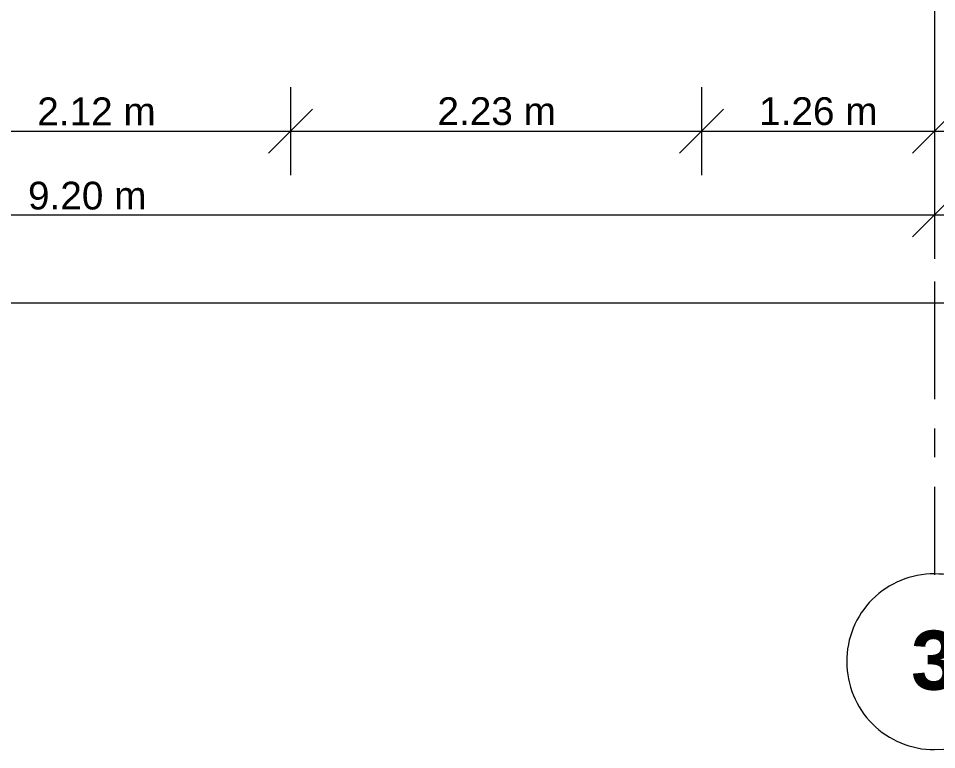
# Model space of a CAD drawing. Header units: metres. Extents: x 29 to 268, y -7 to 151.
# Drawn here: x 50.935 to 55.921, y 5.688 to 9.655 of the extents above; entities that cross this region are included whole.
import ezdxf

# ---------------------------------------------------------------- set-up
doc = ezdxf.new("R2010")
doc.units = ezdxf.units.M
doc.layers.add('HVAC - Ductos', color=5, linetype='Continuous', lineweight=50)
doc.layers.add('PDF2_Geometry', color=7, linetype='Continuous', true_color=0xaaaaaa)
doc.layers.add('PDF2_Text', color=7, linetype='Continuous')
doc.styles.add('PDF Helvetica', font='')
doc.styles.add('PDF Helvetica Bold', font='')
doc.styles.get('PDF Helvetica').set_extended_font_data('Helvetica')
doc.styles.get('PDF Helvetica Bold').set_extended_font_data('Helvetica', bold=True)

msp = doc.modelspace()

# ---------------------------------------------------------------- linework, layer by layer
at = {"layer": 'HVAC - Ductos', "color": 252, "lineweight": 0, "true_color": 0x939598}
for points in [[(52.412, 9.2814), (52.412, 9.0431), (52.412, 8.8047)], [(54.6441, 9.2814), (54.6441, 9.0431), (54.6441, 8.8047)], [(55.9091, 9.2814), (55.9091, 9.0431), (55.9091, 8.8047)], [(52.5312, 9.1623), (52.412, 9.0431), (52.2929, 8.9239)], [(54.7633, 9.1623), (54.6441, 9.0431), (54.525, 8.9239)], [(56.0283, 9.1623), (55.9091, 9.0431), (55.79, 8.9239)], [(41.8703, 9.0431), (44.107, 9.0431), (46.7057, 9.0431), (47.9982, 9.0431), (50.2991, 9.0431), (52.412, 9.0431), (54.6441, 9.0431), (55.9091, 9.0431), (57.22, 9.0431), (59.4933, 9.0431), (61.6888, 9.0431), (63.8109, 9.0431), (65.108, 9.0431), (66.4188, 9.0431), (68.6188, 9.0431), (70.8143, 9.0431), (73.0143, 9.0431), (74.3068, 9.0431), (75.5856, 9.0431), (77.3181, 9.0431), (82.1398, 9.0431), (83.5057, 9.0431), (84.7294, 9.0431), (87.0211, 9.0431)], [(55.9091, 8.8277), (55.9091, 8.5894), (55.9091, 8.351)], [(56.0283, 8.7085), (55.9091, 8.5894), (55.79, 8.4702)], [(41.8703, 8.5894), (46.7057, 8.5894), (55.9091, 8.5894), (65.108, 8.5894), (74.3068, 8.5894), (83.5057, 8.5894), (92.9476, 8.5894)], [(41.8703, 8.1127), (92.9476, 8.1127)]]:
    msp.add_lwpolyline(points, dxfattribs=at)
at = {"layer": 'PDF2_Geometry', "lineweight": 0}
for points in [[(55.9091, 10.7115), (55.9091, 9.176)], [(55.9091, 9.176), (55.9091, 8.7039)], [(55.9091, 8.5435), (55.9091, 8.3831)], [(55.9091, 8.2273), (55.9091, 7.5902)], [(55.9091, 7.4297), (55.9091, 7.2739)], [(55.9091, 7.1135), (55.9091, 6.6368)]]:
    msp.add_lwpolyline(points, dxfattribs=at)
msp.add_lwpolyline([(55.9091, 6.6414, 0.418275), (55.4325, 6.1648, 0.41469), (55.9091, 5.688, 0.411096), (56.3858, 6.1648, 0.41469)], format="xyb", close=True, dxfattribs=at)

# ---------------------------------------------------------------- texts
at = {"layer": 'PDF2_Text', "color": 252, "lineweight": 0, "true_color": 0x939598, "char_height": 0.15059, "attachment_point": 4, "style": 'PDF Helvetica'}
for s, insert in [('2.12 m', (51.0378, 9.1512)), ('2.23 m', (53.2104, 9.1512)), ('1.26 m', (54.9567, 9.1512)), ('9.20 m', (50.9874, 8.6929))]:
    msp.add_mtext(s, dxfattribs=dict(at, insert=insert))
at = {"layer": 'PDF2_Text', "color": 253, "lineweight": 0, "true_color": 0xaaaaaa, "insert": (55.7818, 6.1709), "char_height": 0.3202, "attachment_point": 4, "style": 'PDF Helvetica Bold'}
msp.add_mtext('3', dxfattribs=at)

doc.saveas('drawing.dxf')
